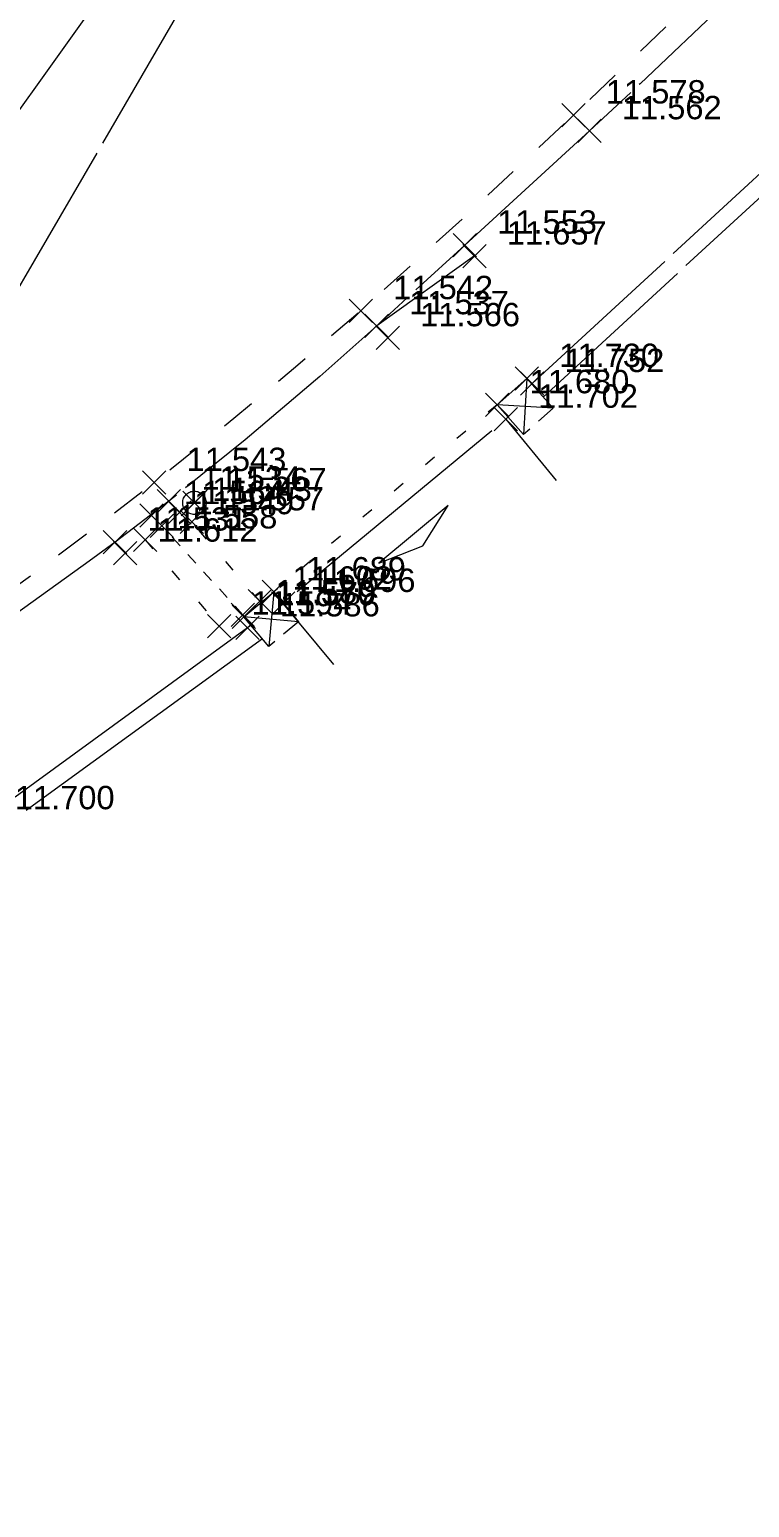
# Model space of a CAD drawing. Header units: metres. Extents: x 1224602 to 1224842, y 7187490 to 7187733.
# Drawn here: x 1224821.61 to 1224827.77, y 7187604.84 to 7187617.5 of the extents above; entities that cross this region are included whole.
import ezdxf

# ---------------------------------------------------------------- set-up
doc = ezdxf.new("R2010")
doc.units = ezdxf.units.M
doc.header["$PDMODE"] = 3
doc.header["$PDSIZE"] = 0.1
for name, pattern in [('LL_0822', [2.5, 2.5, 0]), ('LL_0824', [0.35, 0.1, -0.25]), ('LL_0827', [0.2, 0.1, -0.1]), ('LL_0829', [0.6, 0.3, -0.3]), ('SL_1146', [2.5, 2.5, 0]), ('Socle_Continu', [2.5, 2.5, 0]), ('YL_2901', [2.5, 2.5, 0])]:
    doc.linetypes.add(name, pattern=pattern)
for name, color, linetype, lineweight in [('CLOTU_SCS', 212, 'Socle_Continu', 13), ('EAUPO_SCS', 140, 'Socle_Continu', 13), ('SIGTA_SCI', 7, 'Socle_Continu', 13), ('SIGTO_SCI', 255, 'Socle_Continu', 13), ('VOIRI_SCS', 7, 'Socle_Continu', 13)]:
    doc.layers.add(name, color=color, linetype=linetype, lineweight=lineweight)
doc.layers.add('EAUUS_SCT', color=7, linetype='Socle_Continu', lineweight=13, true_color=0x7f3f00)
doc.layers.add('SIGTS_PSS', color=7, linetype='Socle_Continu', lineweight=13, true_color=0x9966cc)
doc.styles.get("Standard").update_dxf_attribs({"font": 'arial.ttf'})
doc.linetypes.add('CL_0181', pattern='A,3,-0.15,0.4,-0.381,["eu",Standard,S=0.254,R=0,X=-0.2,Y=-0.1],-0.381,0.4,-0.15', length=4.862)

# ---------------------------------------------------------------- blocks, each defined once
blk = doc.blocks.new('YP_1521')
at = {"layer": 'SIGTO_SCI', "color": 7, "linetype": 'Socle_Continu'}
blk.add_point((0, 0), dxfattribs=at)
at = {"layer": 'SIGTA_SCI', "linetype": 'Socle_Continu'}
blk.add_attdef('ALT', (0.278, 0.099), '', height=0.2, dxfattribs=at)
at = {"layer": 'SIGTA_SCI', "linetype": 'Socle_Continu', "flags": 9}
blk.add_attdef('CALQUE_ALT', (1.69, -1.18), '', height=0.2, dxfattribs=at)
at = {"layer": 'SIGTO_SCI', "linetype": 'Socle_Continu', "flags": 9}
for tag, p in [('ID', (1.69, 0.105)), ('NATURE', (1.69, -0.216)), ('FAMILLE', (1.69, -0.538)), ('CALQUE', (1.69, -0.859)), ('PCRS', (1.69, -1.823))]:
    blk.add_attdef(tag, p, '', height=0.2, dxfattribs=at)
blk = doc.blocks.new('AP_0001')
at = {"layer": 'EAUPO_SCS', "linetype": 'Socle_Continu'}
blk.add_line((0.113, 0.113), (-0.113, -0.113), dxfattribs=at)
blk.add_circle((0, 0), 0.1, dxfattribs=at)
at = {"layer": 'EAUPO_SCS', "linetype": 'Socle_Continu', "flags": 9}
for tag, p in [('ID', (0.809, 0.507)), ('NATURE', (0.809, 0.186)), ('FAMILLE', (0.809, -0.135)), ('CALQUE', (0.809, -0.456)), ('PCRS', (0.809, -0.778))]:
    blk.add_attdef(tag, p, '', height=0.2, dxfattribs=at)
blk = doc.blocks.new('LP_0841')
at = {"layer": 'VOIRI_SCS', "linetype": 'Socle_Continu', "flags": 128}
blk.add_lwpolyline([(0, 0), (0, 0.5), (1, 0)], dxfattribs=at)
at = {"layer": 'VOIRI_SCS', "linetype": 'Socle_Continu', "flags": 9}
for tag, p in [('ID', (1.428, 0.548)), ('NATURE', (1.428, 0.227)), ('FAMILLE', (1.428, -0.095)), ('CALQUE', (1.428, -0.416)), ('PCRS', (1.428, -0.737))]:
    blk.add_attdef(tag, p, '', height=0.2, dxfattribs=at)
blk = doc.blocks.new('SP_1162')
at = {"layer": 'CLOTU_SCS', "linetype": 'Socle_Continu'}
for p, q in [((0, 0), (1, 1)), ((0, 1), (1, 0))]:
    blk.add_line(p, q, dxfattribs=at)
at = {"layer": 'CLOTU_SCS', "linetype": 'Socle_Continu', "flags": 128}
blk.add_lwpolyline([(1, 0), (0, 0), (0, 1), (1, 1)], close=True, dxfattribs=at)
at = {"layer": 'CLOTU_SCS', "linetype": 'Socle_Continu', "flags": 9}
for tag, p in [('ID', (1.089, 0.299)), ('NATURE', (1.089, -0.022)), ('FAMILLE', (1.089, -0.344)), ('CALQUE', (1.089, -0.665)), ('PCRS', (1.089, -0.986))]:
    blk.add_attdef(tag, p, '', height=0.2, dxfattribs=at)
blk = doc.blocks.new('SP_1161')
at = {"layer": 'CLOTU_SCS', "linetype": 'Socle_Continu'}
for p, q in [((0, 0), (0, 0.2745)), ((1, 0.2745), (1, 0)), ((0.5, 0.1545), (0.3438, 0.103)), ((0.6563, 0.103), (0.5, 0.1545)), ((0.3438, 0.103), (0.6563, 0.103)), ((0.0625, 0), (0.9375, 0))]:
    blk.add_line(p, q, dxfattribs=at)
at = {"layer": 'CLOTU_SCS', "linetype": 'Socle_Continu', "flags": 9}
for tag, p in [('ID', (1.3598, 0.3853)), ('NATURE', (1.3598, 0.0641)), ('FAMILLE', (1.3598, -0.2572)), ('CALQUE', (1.3598, -0.5785)), ('PCRS', (1.3598, -0.8998))]:
    blk.add_attdef(tag, p, '', height=0.2, dxfattribs=at)

msp = doc.modelspace()

# ---------------------------------------------------------------- linework, layer by layer
at = {"layer": 'CLOTU_SCS', "linetype": 'SL_1146', "flags": 128}
for points in [[(1224828.957, 7187617.279), (1224825.909, 7187614.47), (1224825.906, 7187614.467)], [(1224829.065, 7187617.175), (1224826.005, 7187614.355)], [(1224823.502, 7187612.4), (1224821.202, 7187610.725), (1224819.367, 7187609.589), (1224818.339, 7187608.954), (1224818.332, 7187608.95)], [(1224823.599, 7187612.284), (1224821.285, 7187610.601), (1224819.446, 7187609.462), (1224818.414, 7187608.824)]]:
    msp.add_lwpolyline(points, dxfattribs=at)
at = {"layer": 'EAUUS_SCT', "linetype": 'CL_0181', "flags": 128}
msp.add_lwpolyline([(1224837.324, 7187638.945), (1224817.982, 7187611.869)], dxfattribs=at)
at = {"layer": 'SIGTS_PSS', "linetype": 'YL_2901', "flags": 128}
msp.add_lwpolyline([(1224718.643, 7187594.665), (1224724.194, 7187641.786), (1224743.464, 7187686.347), (1224774.759, 7187705.496), (1224807.6, 7187693.028), (1224838.124, 7187643.847), (1224818.746, 7187610.542), (1224772.174, 7187599.12)], close=True, dxfattribs=at)
at = {"layer": 'VOIRI_SCS', "linetype": 'LL_0829', "flags": 128}
msp.add_lwpolyline([(1224829.998, 7187686.754), (1224829.329, 7187685.889, 0.085546), (1224827.67, 7187683.348, 0.032872), (1224826.288, 7187679.465, 0.052007), (1224825.938, 7187677.454), (1224825.845, 7187676.093, 0.035288), (1224825.807, 7187675.08, 0.008804), (1224825.911, 7187673.024, 0.041117), (1224826.067, 7187671.994, 0.038606), (1224826.693, 7187670.038, 0.014144), (1224827.498, 7187668.211), (1224828.376, 7187666.362), (1224829.531, 7187664.042), (1224829.974, 7187663.098), (1224834.355, 7187654.09), (1224836.14, 7187650.337), (1224836.462, 7187649.664), (1224836.794, 7187648.739), (1224837.116, 7187647.768), (1224837.283, 7187647.092), (1224837.36, 7187646.797), (1224837.59, 7187645.559), (1224837.694, 7187644.939), (1224837.786, 7187644.317), (1224837.861, 7187643.694), (1224837.918, 7187643.068), (1224838.001, 7187641.812), (1224838.051, 7187640.947), (1224838.091, 7187639.44), (1224838.095, 7187638.686), (1224838.079, 7187637.933), (1224838.053, 7187637.411), (1224838.014, 7187636.89), (1224837.963, 7187636.37), (1224837.9, 7187635.851), (1224837.825, 7187635.333), (1224837.755, 7187634.917), (1224837.737, 7187634.818), (1224837.635, 7187634.305), (1224837.512, 7187633.798), (1224837.214, 7187632.822), (1224836.912, 7187631.867), (1224836.603, 7187630.904), (1224836.272, 7187629.949), (1224836, 7187629.242), (1224835.704, 7187628.544), (1224835.383, 7187627.857), (1224835.037, 7187627.184), (1224834.665, 7187626.524), (1224834.27, 7187625.878), (1224833.854, 7187625.244), (1224833.423, 7187624.621), (1224832.809, 7187623.782), (1224832.21, 7187623.013), (1224832.17, 7187622.962), (1224831.506, 7187622.162), (1224830.822, 7187621.379), (1224830.172, 7187620.666), (1224830.144, 7187620.635), (1224829.51, 7187619.964), (1224828.836, 7187619.273), (1224828.154, 7187618.59), (1224827.24, 7187617.701), (1224826.318, 7187616.822), (1224826.263, 7187616.77), (1224825.388, 7187615.95), (1224824.442, 7187615.094), (1224823.903, 7187614.627), (1224823.355, 7187614.17), (1224822.799, 7187613.722), (1224822.672, 7187613.622), (1224822.234, 7187613.284), (1224821.662, 7187612.857), (1224821.083, 7187612.44), (1224820.496, 7187612.033), (1224819.902, 7187611.637), (1224818.583, 7187610.786), (1224817.736, 7187610.234), (1224817.098, 7187609.834), (1224816.453, 7187609.444), (1224816.004, 7187609.179), (1224815.15, 7187608.687), (1224813.379, 7187607.702), (1224812.081, 7187606.994), (1224811.426, 7187606.65), (1224810.767, 7187606.315), (1224810.102, 7187605.991), (1224809.43, 7187605.68), (1224808.752, 7187605.385), (1224808.066, 7187605.11), (1224807.342, 7187604.845), (1224806.61, 7187604.6), (1224805.873, 7187604.37), (1224805.133, 7187604.152), (1224803.647, 7187603.737), (1224802.155, 7187603.346), (1224801.289, 7187603.13), (1224800.419, 7187602.929), (1224798.671, 7187602.56), (1224797.198, 7187602.259), (1224795.721, 7187601.972), (1224794.322, 7187601.721), (1224793.344, 7187601.573)], format="xyb", dxfattribs=at)
at = {"layer": 'VOIRI_SCS', "linetype": 'LL_0822', "flags": 128}
msp.add_lwpolyline([(1224837.486, 7187647.068), (1224837.548, 7187646.843), (1224837.593, 7187646.672), (1224837.687, 7187646.272), (1224837.768, 7187645.869), (1224837.839, 7187645.465), (1224837.954, 7187644.65), (1224838.041, 7187643.831), (1224838.157, 7187642.398), (1224838.2, 7187641.84), (1224838.269, 7187640.966), (1224838.312, 7187640.205), (1224838.333, 7187639.444), (1224838.33, 7187638.682), (1224838.302, 7187637.938), (1224838.301, 7187637.921), (1224838.245, 7187637.161), (1224838.164, 7187636.404), (1224838.06, 7187635.649), (1224837.935, 7187634.898), (1224837.831, 7187634.357), (1224837.709, 7187633.821), (1224837.69, 7187633.744), (1224837.563, 7187633.291), (1224837.402, 7187632.764), (1224836.943, 7187631.311), (1224836.702, 7187630.589), (1224836.447, 7187629.871), (1224836.173, 7187629.16), (1224835.878, 7187628.457), (1224835.559, 7187627.764), (1224835.215, 7187627.084), (1224834.971, 7187626.639), (1224834.715, 7187626.2), (1224834.449, 7187625.768), (1224834.172, 7187625.343), (1224833.885, 7187624.924), (1224833.589, 7187624.511), (1224832.978, 7187623.701), (1224832.361, 7187622.9), (1224832.004, 7187622.447), (1224831.499, 7187621.833), (1224830.976, 7187621.236), (1224830.28, 7187620.498), (1224829.648, 7187619.837), (1224828.98, 7187619.142), (1224828.304, 7187618.455), (1224827.575, 7187617.74), (1224826.834, 7187617.038), (1224826.4, 7187616.635), (1224825.332, 7187615.656), (1224824.578, 7187614.965), (1224824.09, 7187614.531), (1224823.452, 7187613.988), (1224822.799, 7187613.464), (1224822.337, 7187613.112), (1224822.116, 7187612.948), (1224821.421, 7187612.449), (1224820.009, 7187611.483), (1224818.931, 7187610.772), (1224818.71, 7187610.632), (1224818.385, 7187610.428), (1224817.84, 7187610.083), (1224816.989, 7187609.524), (1224816.106, 7187609.017), (1224815.222, 7187608.513), (1224814.359, 7187608.033), (1224813.475, 7187607.529), (1224812.607, 7187607.047), (1224811.719, 7187606.575), (1224810.821, 7187606.121), (1224810.132, 7187605.787), (1224809.437, 7187605.467), (1224808.734, 7187605.165), (1224808.15, 7187604.933), (1224808.022, 7187604.885), (1224807.302, 7187604.628), (1224806.575, 7187604.389), (1224805.109, 7187603.947), (1224804.143, 7187603.669), (1224803.175, 7187603.402), (1224802.203, 7187603.151), (1224801.226, 7187602.917), (1224798.726, 7187602.361), (1224797.694, 7187602.166), (1224797.208, 7187602.058), (1224796.744, 7187601.957), (1224796.722, 7187601.953), (1224795.741, 7187601.786), (1224794.77, 7187601.604)], dxfattribs=at)
at = {"layer": 'VOIRI_SCS', "linetype": 'LL_0824', "flags": 128}
for points in [[(1224825.61, 7187614.288), (1224823.696, 7187612.685)], [(1224823.578, 7187612.606), (1224822.995, 7187613.285), (1224822.89, 7187613.366)], [(1224822.595, 7187613.131), (1224823.229, 7187612.393)]]:
    msp.add_lwpolyline(points, dxfattribs=at)
at = {"layer": 'VOIRI_SCS', "linetype": 'LL_0827', "flags": 128}
msp.add_lwpolyline([(1224823.433, 7187612.489), (1224822.738, 7187613.252), (1224822.65, 7187613.339)], dxfattribs=at)

# ---------------------------------------------------------------- block references
at = {"layer": 'CLOTU_SCS', "color": 6, "linetype": 'Socle_Continu'}
for p, xscale, yscale, rotation in [((1224825.864, 7187614.514), 0.3397983715111231, 0.3397983715111231, 221.6780543859003), ((1224823.696, 7187612.685), 0.3315624924844636, 0.3315624924844636, 219.8906213098977)]:
    msp.add_blockref('SP_1162', p, dxfattribs=dict(at, xscale=xscale, yscale=yscale, rotation=rotation))
at = {"layer": 'CLOTU_SCS', "linetype": 'Socle_Continu', "xscale": 2.472720178269772, "yscale": 2.472720178269772, "rotation": 219.6277875822784}
msp.add_blockref('SP_1161', (1224825.683, 7187614.164), dxfattribs=at)
at = {"layer": 'EAUPO_SCS', "linetype": 'Socle_Continu'}
msp.add_blockref('AP_0001', (1224823.017, 7187613.449), dxfattribs=at)
at = {"layer": 'SIGTO_SCI', "linetype": 'Socle_Continu'}
ref = msp.add_blockref('YP_1521', (1224826.263, 7187616.77), dxfattribs=at)
ref.add_attrib('ALT', '11.578', (1224826.541, 7187616.869), dxfattribs={"layer": 'SIGTA_SCI', "linetype": 'Socle_Continu', "height": 0.2})
ref = msp.add_blockref('YP_1521', (1224826.4, 7187616.635), dxfattribs=at)
ref.add_attrib('ALT', '11.562', (1224826.678, 7187616.734), dxfattribs={"layer": 'SIGTA_SCI', "linetype": 'Socle_Continu', "height": 0.2})
ref = msp.add_blockref('YP_1521', (1224825.332, 7187615.656), dxfattribs=at)
ref.add_attrib('ALT', '11.553', (1224825.61, 7187615.754), dxfattribs={"layer": 'SIGTA_SCI', "linetype": 'Socle_Continu', "height": 0.2})
ref = msp.add_blockref('YP_1521', (1224825.415, 7187615.562), dxfattribs=at)
ref.add_attrib('ALT', '11.657', (1224825.693, 7187615.661), dxfattribs={"layer": 'SIGTA_SCI', "linetype": 'Socle_Continu', "height": 0.2})
ref = msp.add_blockref('YP_1521', (1224824.442, 7187615.094), dxfattribs=at)
ref.add_attrib('ALT', '11.542', (1224824.72, 7187615.193), dxfattribs={"layer": 'SIGTA_SCI', "linetype": 'Socle_Continu', "height": 0.2})
ref = msp.add_blockref('YP_1521', (1224824.578, 7187614.965), dxfattribs=at)
ref.add_attrib('ALT', '11.537', (1224824.856, 7187615.064), dxfattribs={"layer": 'SIGTA_SCI', "linetype": 'Socle_Continu', "height": 0.2})
ref = msp.add_blockref('YP_1521', (1224824.673, 7187614.862), dxfattribs=at)
ref.add_attrib('ALT', '11.566', (1224824.951, 7187614.961), dxfattribs={"layer": 'SIGTA_SCI', "linetype": 'Socle_Continu', "height": 0.2})
ref = msp.add_blockref('YP_1521', (1224825.864, 7187614.514), dxfattribs=at)
ref.add_attrib('ALT', '11.730', (1224826.142, 7187614.612), dxfattribs={"layer": 'SIGTA_SCI', "linetype": 'Socle_Continu', "height": 0.2})
ref = msp.add_blockref('YP_1521', (1224825.909, 7187614.47), dxfattribs=at)
ref.add_attrib('ALT', '11.752', (1224826.187, 7187614.569), dxfattribs={"layer": 'SIGTA_SCI', "linetype": 'Socle_Continu', "height": 0.2})
ref = msp.add_blockref('YP_1521', (1224825.61, 7187614.288), dxfattribs=at)
ref.add_attrib('ALT', '11.680', (1224825.888, 7187614.387), dxfattribs={"layer": 'SIGTA_SCI', "linetype": 'Socle_Continu', "height": 0.2})
ref = msp.add_blockref('YP_1521', (1224825.683, 7187614.164), dxfattribs=at)
ref.add_attrib('ALT', '11.702', (1224825.961, 7187614.263), dxfattribs={"layer": 'SIGTA_SCI', "linetype": 'Socle_Continu', "height": 0.2})
ref = msp.add_blockref('YP_1521', (1224822.672, 7187613.622), dxfattribs=at)
ref.add_attrib('ALT', '11.543', (1224822.95, 7187613.721), dxfattribs={"layer": 'SIGTA_SCI', "linetype": 'Socle_Continu', "height": 0.2})
ref = msp.add_blockref('YP_1521', (1224822.799, 7187613.464), dxfattribs=at)
ref.add_attrib('ALT', '11.534', (1224823.077, 7187613.562), dxfattribs={"layer": 'SIGTA_SCI', "linetype": 'Socle_Continu', "height": 0.2})
ref = msp.add_blockref('YP_1521', (1224823.017, 7187613.449), dxfattribs=at)
ref.add_attrib('ALT', '11.567', (1224823.295, 7187613.548), dxfattribs={"layer": 'SIGTA_SCI', "linetype": 'Socle_Continu', "height": 0.2})
ref = msp.add_blockref('YP_1521', (1224822.65, 7187613.339), dxfattribs=at)
ref.add_attrib('ALT', '11.564', (1224822.928, 7187613.438), dxfattribs={"layer": 'SIGTA_SCI', "linetype": 'Socle_Continu', "height": 0.2})
ref = msp.add_blockref('YP_1521', (1224822.738, 7187613.252), dxfattribs=at)
ref.add_attrib('ALT', '11.549', (1224823.016, 7187613.351), dxfattribs={"layer": 'SIGTA_SCI', "linetype": 'Socle_Continu', "height": 0.2})
ref = msp.add_blockref('YP_1521', (1224822.89, 7187613.366), dxfattribs=at)
ref.add_attrib('ALT', '11.543', (1224823.168, 7187613.465), dxfattribs={"layer": 'SIGTA_SCI', "linetype": 'Socle_Continu', "height": 0.2})
ref = msp.add_blockref('YP_1521', (1224822.995, 7187613.285), dxfattribs=at)
ref.add_attrib('ALT', '11.557', (1224823.273, 7187613.384), dxfattribs={"layer": 'SIGTA_SCI', "linetype": 'Socle_Continu', "height": 0.2})
ref = msp.add_blockref('YP_1521', (1224822.595, 7187613.131), dxfattribs=at)
ref.add_attrib('ALT', '11.558', (1224822.873, 7187613.229), dxfattribs={"layer": 'SIGTA_SCI', "linetype": 'Socle_Continu', "height": 0.2})
ref = msp.add_blockref('YP_1521', (1224822.337, 7187613.112), dxfattribs=at)
ref.add_attrib('ALT', '11.531', (1224822.615, 7187613.211), dxfattribs={"layer": 'SIGTA_SCI', "linetype": 'Socle_Continu', "height": 0.2})
ref = msp.add_blockref('YP_1521', (1224822.424, 7187613.017), dxfattribs=at)
ref.add_attrib('ALT', '11.612', (1224822.702, 7187613.116), dxfattribs={"layer": 'SIGTA_SCI', "linetype": 'Socle_Continu', "height": 0.2})
ref = msp.add_blockref('YP_1521', (1224823.696, 7187612.685), dxfattribs=at)
ref.add_attrib('ALT', '11.689', (1224823.974, 7187612.784), dxfattribs={"layer": 'SIGTA_SCI', "linetype": 'Socle_Continu', "height": 0.2})
ref = msp.add_blockref('YP_1521', (1224823.433, 7187612.489), dxfattribs=at)
ref.add_attrib('ALT', '11.580', (1224823.711, 7187612.587), dxfattribs={"layer": 'SIGTA_SCI', "linetype": 'Socle_Continu', "height": 0.2})
ref = msp.add_blockref('YP_1521', (1224823.578, 7187612.606), dxfattribs=at)
ref.add_attrib('ALT', '11.602', (1224823.856, 7187612.705), dxfattribs={"layer": 'SIGTA_SCI', "linetype": 'Socle_Continu', "height": 0.2})
ref = msp.add_blockref('YP_1521', (1224823.778, 7187612.587), dxfattribs=at)
ref.add_attrib('ALT', '11.696', (1224824.056, 7187612.685), dxfattribs={"layer": 'SIGTA_SCI', "linetype": 'Socle_Continu', "height": 0.2})
ref = msp.add_blockref('YP_1521', (1224823.229, 7187612.393), dxfattribs=at)
ref.add_attrib('ALT', '11.594', (1224823.507, 7187612.492), dxfattribs={"layer": 'SIGTA_SCI', "linetype": 'Socle_Continu', "height": 0.2})
ref = msp.add_blockref('YP_1521', (1224823.441, 7187612.473), dxfattribs=at)
ref.add_attrib('ALT', '11.579', (1224823.719, 7187612.571), dxfattribs={"layer": 'SIGTA_SCI', "linetype": 'Socle_Continu', "height": 0.2})
ref = msp.add_blockref('YP_1521', (1224823.472, 7187612.378), dxfattribs=at)
ref.add_attrib('ALT', '11.586', (1224823.75, 7187612.476), dxfattribs={"layer": 'SIGTA_SCI', "linetype": 'Socle_Continu', "height": 0.2})
ref = msp.add_blockref('YP_1521', (1224821.202, 7187610.725), dxfattribs=at)
ref.add_attrib('ALT', '11.700', (1224821.479, 7187610.824), dxfattribs={"layer": 'SIGTA_SCI', "linetype": 'Socle_Continu', "height": 0.2})
at = {"layer": 'VOIRI_SCS', "linetype": 'Socle_Continu', "xscale": 1.0223, "yscale": 0.2489286770082155, "zscale": 1.783719701360087, "rotation": 222.4866463105122}
msp.add_blockref('LP_0841', (1224825.332, 7187615.656), dxfattribs=at)

doc.saveas('drawing.dxf')
